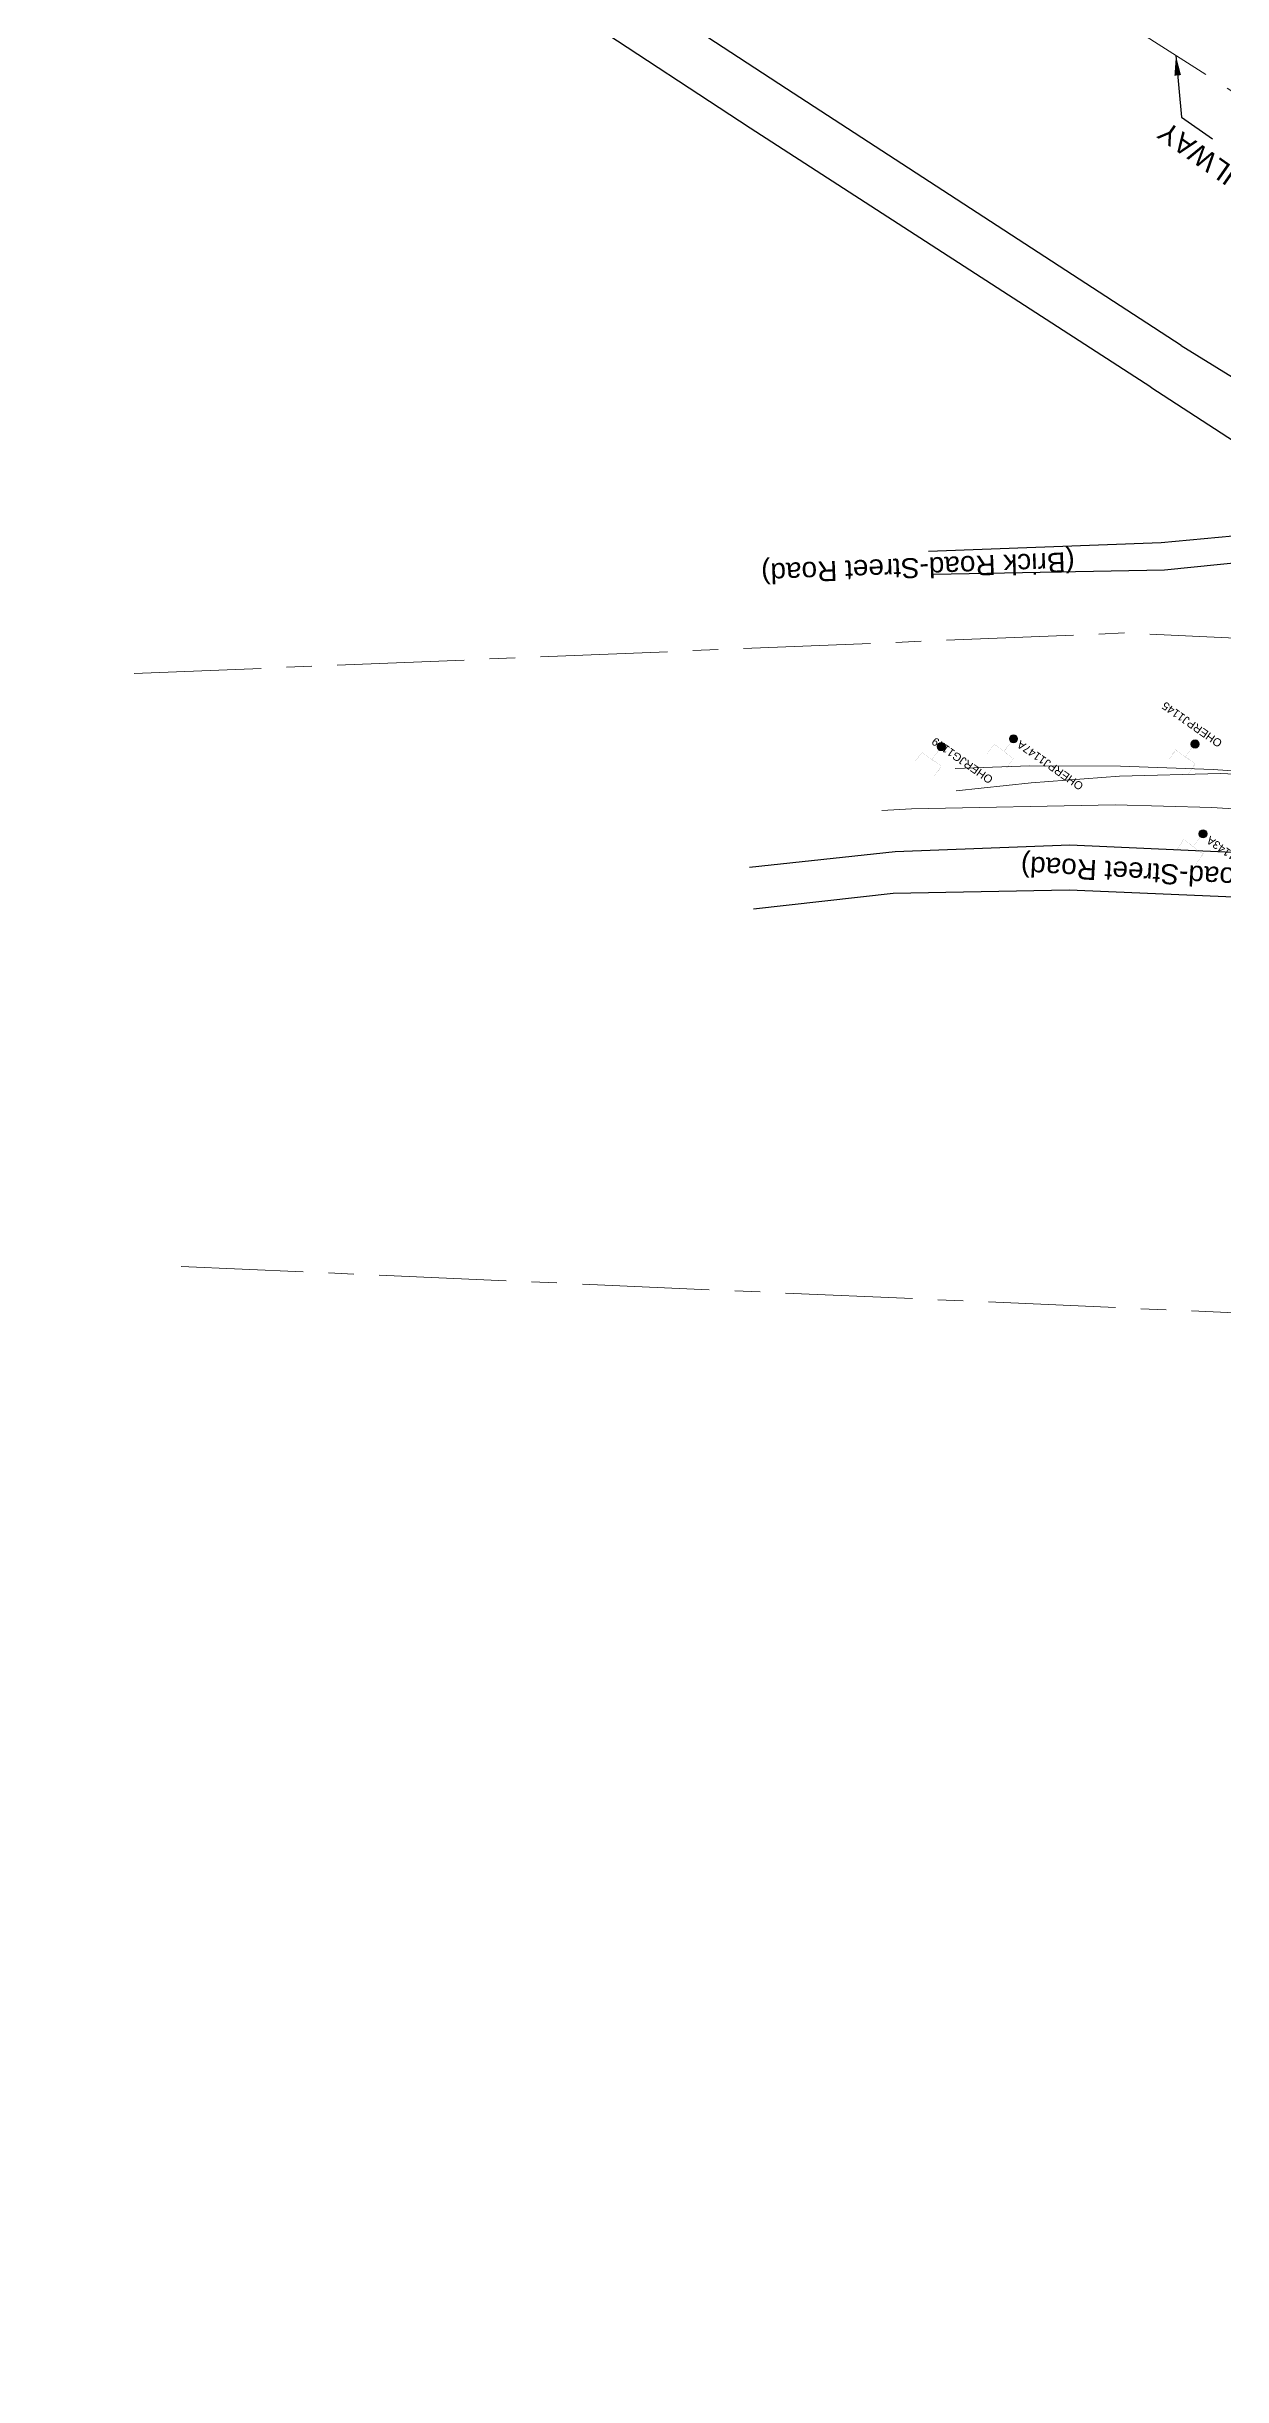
# Model space of a CAD drawing. Header units: metres. Extents: x 646303 to 662875, y 3366650 to 3378730.
# Drawn here: x 652127.6 to 652274.5, y 3373956.5 to 3374247.6 of the extents above; entities that cross this region are included whole.
import ezdxf
from ezdxf.enums import TextEntityAlignment as Align

# ---------------------------------------------------------------- set-up
doc = ezdxf.new("R2010")
doc.units = ezdxf.units.M
doc.header["$MEASUREMENT"] = 0
doc.linetypes.add('CENTER', pattern=[50.8, 31.75, -6.35, 6.35, -6.35])
for name, color, linetype, lineweight in [('Existing IR Track', 143, 'Continuous', 0), ('Existing Railway Boundary', 7, 'CENTER', 0), ('OHE MAST', 8, 'Continuous', 0), ('OHE MAST TEXT', 8, 'Continuous', 0)]:
    doc.layers.add(name, color=color, linetype=linetype, lineweight=lineweight)
doc.layers.add('SUB_ROAD_EDGE', color=34, linetype='Continuous')
doc.layers.add('TOPO_TEXT', color=251, linetype='Continuous')
doc.styles.get("Standard").update_dxf_attribs({"font": 'arial.ttf'})
doc.dimstyles.new('ISO-25', dxfattribs={"dimtxt": 2.5, "dimasz": 2.5, "dimexe": 1.25, "dimexo": 0.625, "dimtad": 1, "dimtxsty": 'Standard', "dimcen": 2.5, "dimadec": 0, "dimazin": 0, "dimtfac": 1, "dimtmove": 0, "dimatfit": 3, "dimfxl": 1, "dimarcsym": 0})

# ---------------------------------------------------------------- blocks, each defined once
blk = doc.blocks.new('OHE MAST')
h = blk.add_hatch(color=256)
edge = h.paths.add_edge_path()
edge.add_arc((0, 0), 0.514, 0, 360)
at = {"const_width": 0.01, "flags": 128}
for points in [[(1.5, 3.5), (1.5, 2), (-1.5, 2), (-1.5, 3.5)], [(0, 2), (0, 0)]]:
    blk.add_lwpolyline(points, dxfattribs=at)
blk.add_circle((0, 0), 0.514)

msp = doc.modelspace()

# ---------------------------------------------------------------- linework, layer by layer
at = {"layer": 'Existing IR Track', "flags": 128}
for points in [[(652541.0927, 3374074.4091), (652534.967, 3374078.6765), (652521.4193, 3374087.1415), (652514.5183, 3374091.1192), (652487.4346, 3374105.923), (652470.3328, 3374114.3474), (652446.2528, 3374124.6235), (652424.9511, 3374132.232), (652409.3613, 3374136.9558), (652389.2467, 3374142.0179), (652372.055, 3374145.5418), (652349.4857, 3374149.2851), (652337.236, 3374150.9852), (652332.2218, 3374151.6464), (652315.3489, 3374153.5187), (652307.2263, 3374154.5318), (652291.8754, 3374155.986), (652273.3322, 3374157.2654), (652261.7764, 3374157.678), (652250.4348, 3374157.7203), (652241.1081, 3374157.4222)], [(652241.2082, 3374154.6281), (652250.5737, 3374155.6267), (652261.6409, 3374156.4551), (652274.2338, 3374156.7601), (652291.8754, 3374155.986)], [(652231.9364, 3374152.152), (652235.6524, 3374152.384), (652261.0853, 3374152.8615), (652273.1717, 3374152.545), (652291.4006, 3374151.4247), (652314.8279, 3374148.5142), (652331.53, 3374145.5495), (652349.1685, 3374141.6862), (652362.3346, 3374138.1796), (652374.6337, 3374134.4061), (652386.2797, 3374130.4519), (652403.7367, 3374123.8269), (652417.9348, 3374117.1015), (652436.4805, 3374107.6589), (652444.5931, 3374103.5763)]]:
    msp.add_lwpolyline(points, dxfattribs=at)
at = {"layer": 'Existing Railway Boundary', "ltscale": 0.5, "flags": 128}
for points in [[(652138.5181, 3374169.269), (652262.3125, 3374174.3455), (652341.9904, 3374170.6582), (652396.815, 3374164.7258), (652243.2574, 3374262.7332), (651946.597, 3374469.5072), (651834.8679, 3374552.3693), (651771.9082, 3374598.0705), (651742.5416, 3374622.3281)], [(654002.209, 3372947.3374), (653941.6142, 3372995.8875), (653885.0948, 3373041.1722), (653849.3973, 3373069.6171), (653743.2122, 3373149.4146), (653618.3148, 3373244.7252), (653580.9535, 3373273.9706), (653528.5753, 3373314.5086), (653337.2875, 3373455.6537), (653241.7142, 3373522.5487), (653184.8817, 3373562.8841), (653178.3209, 3373554.058), (653007.7255, 3373673.7874), (652924.822, 3373729.8796), (652907.72, 3373740.0209), (652904.5642, 3373745.0641), (652864.1809, 3373771.0185), (652862.8289, 3373763.9282), (652836.0798, 3373790.575), (652793.9064, 3373826.9777), (652786.3399, 3373815.8276), (652694.4321, 3373883.0097), (652615.3514, 3373944.3753), (652559.0758, 3373987.3078), (652463.6034, 3374028.6205), (652316.9711, 3374087.5745), (652144.3796, 3374095.1872)]]:
    msp.add_lwpolyline(points, dxfattribs=at)
at = {"layer": 'SUB_ROAD_EDGE', "linetype": 'Continuous'}
for points in [[(652269.331, 3374210.266, 268.836), (652220.027, 3374242.351, 268.863), (652157.562, 3374283.172, 268.817), (652105.105, 3374317.738, 268.787), (652077.19, 3374336.097, 268.751), (652042.137, 3374359.018, 268.87), (652003.57, 3374384.45, 268.897), (651922.0159, 3374433.9992, 268.99)], [(652265.539, 3374205.066, 268.96), (652215.473, 3374237.407, 268.856), (652154.141, 3374277.712, 268.762), (652103.226, 3374310.999, 268.83), (652072.824, 3374330.803, 268.801), (652040.513, 3374352.177, 268.84), (651999.974, 3374378.937, 268.845), (651920.0506, 3374427.0331, 268.813)], [(652269.331, 3374210.266, 268.836), (652298.011, 3374192.553, 269.079), (652321.564, 3374172.563, 269.239), (652326.468, 3374157.025, 269.186), (652326.41, 3374156.793, 269.153), (652326.606, 3374144.241, 269.006), (652329.313, 3374134.59, 269.071), (652333.23, 3374128.481, 269.019), (652340.625, 3374122.012, 269.039), (652364.105, 3374104.816, 269.038), (652387.167, 3374088.593, 269.026), (652422.321, 3374063.953, 269.027), (652451.131, 3374041.566, 269.046)], [(652265.539, 3374205.066, 268.96), (652291.915, 3374187.955, 268.924), (652312.399, 3374170.286, 268.789), (652314.408, 3374167.379, 268.795), (652319.403, 3374158.459, 269.038), (652318.934, 3374139.311, 269.03)], [(652291.915, 3374187.955, 268.924), (652266.837, 3374185.6, 267.128), (652237.776, 3374184.518, 266.83)], [(652238.394, 3374181.672, 266.796), (652267.253, 3374182.22, 267.072), (652295.2481, 3374185.08, 268.902)], [(652318.934, 3374139.311, 269.03), (652301.237, 3374142.957, 268.671), (652284.083, 3374146.535, 270.487), (652255.41, 3374147.822, 268.449), (652233.599, 3374146.999, 268.432), (652215.422, 3374145.028, 268.265)], [(652297.741, 3374137.507, 268.41), (652283.762, 3374141.014, 270.462), (652255.348, 3374142.222, 268.509), (652233.346, 3374141.766, 268.424), (652215.917, 3374139.834, 268.511)]]:
    msp.add_polyline3d(points, dxfattribs=at)

# ---------------------------------------------------------------- block references
at = {"layer": 'OHE MAST', "color": 2, "rotation": 143.3908318566117}
for p in [(652239.377, 3374160.149), (652248.386, 3374161.117), (652271.075, 3374160.458), (652272.067, 3374149.242)]:
    msp.add_blockref('OHE MAST', p, dxfattribs=at)

# ---------------------------------------------------------------- texts
at = {"layer": 'Existing Railway Boundary', "linetype": 'Continuous', "ltscale": 5}
msp.add_text('EXISTING RAILWAY', height=2.5, rotation=145, dxfattribs=at).set_placement((652294.6079, 3374219.4805))
at = {"layer": 'OHE MAST TEXT'}
for s, p in [('OHERPJ1145', (652270.6862, 3374162.8913)), ('OHERJG1149', (652241.9881, 3374158.3953)), ('OHERPJ1147A', (652252.9592, 3374157.7977)), ('OHERPJ1143A', (652276.645, 3374145.8176))]:
    msp.add_text(s, height=1, rotation=145, dxfattribs=at).set_placement(p, align=Align.MIDDLE_CENTER)
at = {"layer": 'TOPO_TEXT'}
for s, rotation, p in [('(Brick Road-Street Road)', 182.132253, (652256.0002, 3374184.4607)), ('(Mud Road-Street Road)', 176.839991, (652287.5407, 3374144.3563))]:
    msp.add_text(s, height=2.5, rotation=rotation, dxfattribs=at).set_placement(p)

# ---------------------------------------------------------------- leaders
at = {"layer": 'Existing Railway Boundary', "linetype": 'Continuous', "ltscale": 5}
msp.add_leader([(652268.6749, 3374246.5106), (652269.3824, 3374238.8113), (652273.2583, 3374236.0852)], dimstyle='ISO-25', override={"dimtxt": 0.5, "dimtad": 0}, dxfattribs=at)

doc.saveas('drawing.dxf')
